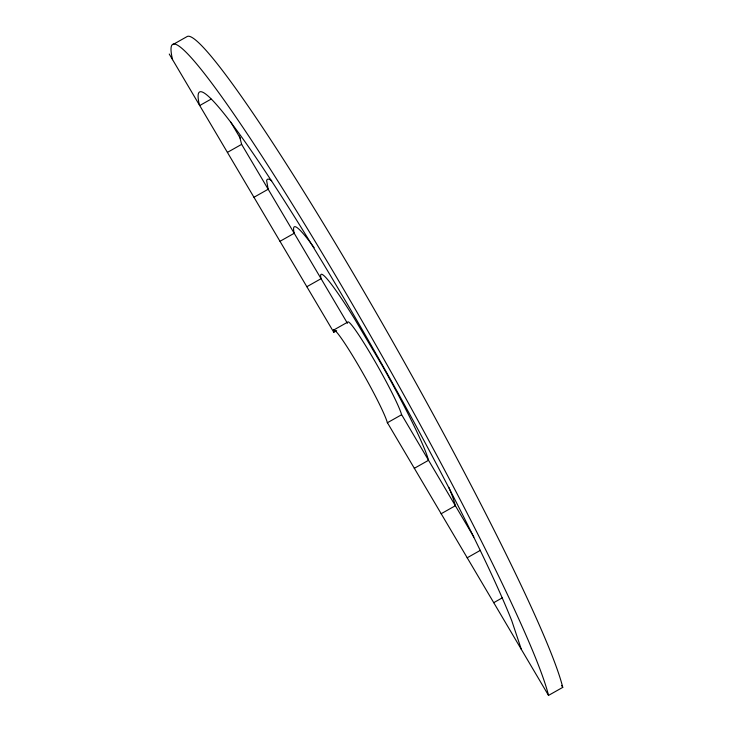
<?xml version="1.0" encoding="UTF-8"?>
<svg xmlns="http://www.w3.org/2000/svg" width="732" height="732" viewBox="0 0 732 732"><rect width="100%" height="100%" fill="white"/><g stroke="black" fill="none" stroke-linecap="round" stroke-linejoin="round"><path stroke-width="1.1" d="M172.825 44.625L187.044 36.6A382.195 29.362 60.6 0 1 375.699 311.878A382.195 29.362 60.6 0 1 562.752 687.375L548.524 695.4L387.292 422.51A54.598 4.191 60.6 0 0 359.897 367.94A54.598 4.191 60.6 0 0 333.636 330.059L347.865 322.034A54.598 4.191 60.6 0 1 374.125 359.915A54.598 4.191 60.6 0 1 401.52 414.486L473.851 537.05M211.09 99.122L199.708 105.545L199.168 103.926A327.597 25.172 60.6 0 1 321.44 260.565A327.597 25.172 60.6 0 1 511.723 620.599L521.394 649.522M227.405 152.384L241.633 144.36L239.456 136.006M253.949 197.274L268.177 189.249L266.64 180.685A218.401 16.781 60.6 0 1 271.709 180.777M279.99 241.304L294.218 233.279A163.794 12.581 60.6 0 1 314.129 247.663M306.845 286.715L321.073 278.691A109.196 8.391 60.6 0 1 354.306 318.411L382.104 365.424A109.196 8.391 60.6 0 1 428.485 460.327L414.257 468.352M169.248 54.04L333.792 332.282L336.638 330.672M387.31 422.785L401.539 414.77M441.112 513.763L455.341 505.739A163.794 12.581 60.6 0 0 448.862 487.338M467.153 557.802L480.43 550.308M493.697 602.692L502.234 597.879M230.644 121.924L240.453 138.513M241.633 144.36L347.444 323.288M561.59 685.427L562.752 687.375M333.636 330.059L333.792 332.282M172.578 59.667A382.195 29.362 60.6 0 1 336.729 277.556A382.195 29.362 60.6 0 1 548.524 695.4"/></g></svg>
